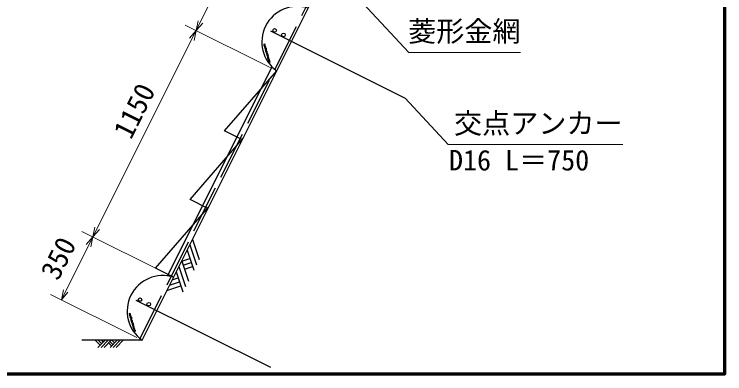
# Model space of a CAD drawing. Units: millimetres, scale not verified. Extents: x 400 to 16400, y 400 to 11650.
# Drawn here: x 12861 to 16400, y 400 to 2192 of the extents above; entities that cross this region are included whole.
import ezdxf
from ezdxf.enums import TextEntityAlignment as Align

# ---------------------------------------------------------------- set-up
doc = ezdxf.new("R2010")
doc.units = ezdxf.units.MM
doc.header["$LTSCALE"] = 40
doc.linetypes.add('DASHED', pattern=[7.5, 6, -1.5])
for name, color, linetype, lineweight in [('C-STR', 1, 'Continuous', 25), ('C-STR-DIM', 1, 'Continuous', 13), ('C-STR-HTXT', 1, 'Continuous', 13), ('C-TTL', 2, 'Continuous', 70)]:
    doc.layers.add(name, color=color, linetype=linetype, lineweight=lineweight)
doc.styles.add('ＭＳ ゴシック', font='')
doc.styles.get('ＭＳ ゴシック').set_extended_font_data('MS Gothic')

msp = doc.modelspace()

# ---------------------------------------------------------------- linework, layer by layer
at = {"layer": 'C-STR', "linetype": 'DASHED'}
msp.add_line((13487.86, 575.14), (15723.54, 5046.5), dxfattribs=at)
at = {"layer": 'C-STR', "color": 7}
for p, q in [((13497.95, 567.8), (15734.02, 5039.94)), ((14138.02, 2109.36), (14808.84, 1773.95)), ((13624.35, 887.67), (14145.24, 1929.45)), ((13748.6, 1069.09), (13781.8, 969.48)), ((13735.18, 1042.26), (13768.39, 942.65)), ((13721.77, 1015.43), (13754.97, 915.82)), ((13694.94, 961.76), (13735.18, 975.18)), ((13694.94, 961.76), (13728.14, 862.15)), ((13681.52, 934.93), (13714.72, 835.32)), ((13701.64, 941.64), (13741.89, 955.05)), ((13708.35, 921.51), (13748.6, 934.93)), ((13668.1, 908.1), (13701.31, 808.48)), ((13634.9, 841.69), (13684.7, 858.29)), ((13648.32, 868.52), (13678, 878.41)), ((13621.48, 814.86), (13691.41, 838.17)), ((13467.2, 767.72), (14138.02, 432.31)), ((13369.28, 567.8), (13197.95, 567.8)), ((13263.08, 568.55), (13289.14, 542.49)), ((13315.2, 568.55), (13278.08, 531.43)), ((13278.08, 568.55), (13296.64, 549.99)), ((13330.2, 568.55), (13293.08, 531.43)), ((13293.08, 568.55), (13304.14, 557.49)), ((13345.2, 568.55), (13308.08, 531.43)), ((13375.2, 568.55), (13338.08, 531.43)), ((13345.2, 568.55), (13360.2, 553.55)), ((13390.2, 568.55), (13353.08, 531.43)), ((13405.2, 568.55), (13368.08, 531.43)), ((13497.95, 567.8), (13369.28, 567.8)), ((13330.2, 553.55), (13345.2, 538.55)), ((13337.7, 561.05), (13352.7, 546.05))]:
    msp.add_line(p, q, dxfattribs=at)
at = {"layer": 'C-STR', "color": 6}
for p, q in [((14103.48, 2042.39), (14105.91, 2042.77)), ((14103.48, 2042.39), (14103.78, 2041.37)), ((14108.21, 2038.28), (14104.89, 2040.01)), ((14109.23, 2041.03), (14105.91, 2042.77)), ((14106.33, 2032.67), (14106.92, 2030.62)), ((14106.53, 2034.41), (14108.4, 2037.66)), ((14111.36, 2027.53), (14108.04, 2029.26)), ((14108.87, 2032.64), (14110.74, 2035.89)), ((14112.37, 2030.28), (14109.05, 2032.02)), ((14109.47, 2021.92), (14110.07, 2019.87)), ((14109.67, 2023.66), (14111.54, 2026.91)), ((14110.94, 2037.63), (14110.34, 2039.68)), ((14114.5, 2016.78), (14111.18, 2018.51)), ((14112.01, 2021.89), (14113.88, 2025.14)), ((14115.52, 2019.53), (14112.2, 2021.27)), ((14114.08, 2026.88), (14113.49, 2028.93)), ((14117.23, 2016.13), (14116.63, 2018.18)), ((14112.61, 2011.17), (14113.21, 2009.12)), ((14112.82, 2012.91), (14114.68, 2016.16)), ((14117.64, 2006.03), (14114.32, 2007.76)), ((14115.16, 2011.14), (14117.02, 2014.39)), ((14118.66, 2008.78), (14115.34, 2010.52)), ((14115.75, 2000.42), (14116.35, 1998.37)), ((14115.96, 2002.16), (14117.82, 2005.41)), ((14120.64, 1995.24), (14117.46, 1997.01)), ((14118.3, 2000.39), (14120.16, 2003.64)), ((14121.8, 1998.03), (14118.48, 1999.77)), ((14118.89, 1989.67), (14119.49, 1987.62)), ((14119.1, 1991.41), (14120.81, 1994.62)), ((14120.37, 2005.38), (14119.77, 2007.42)), ((14123.92, 1984.53), (14120.6, 1986.26)), ((14121.44, 1989.64), (14123.3, 1992.89)), ((14124.94, 1987.28), (14121.62, 1989.02)), ((14122.24, 1980.66), (14124.11, 1983.91)), ((14123.51, 1994.63), (14122.91, 1996.67)), ((14124.58, 1978.89), (14126.45, 1982.13)), ((14126.65, 1983.88), (14126.05, 1985.92)), ((14122.04, 1978.92), (14122.63, 1976.87)), ((14127.07, 1973.78), (14123.75, 1975.51)), ((14128.08, 1976.53), (14124.76, 1978.27)), ((14125.18, 1968.17), (14125.78, 1966.12)), ((14125.38, 1969.91), (14127.25, 1973.16)), ((14130.21, 1963.03), (14126.89, 1964.76)), ((14127.36, 1973.6), (14127.35, 1973.57)), ((14127.35, 1973.57), (14127.6, 1973.59)), ((14127.6, 1973.59), (14127.35, 1973.57)), ((14127.35, 1973.57), (14127.36, 1973.53)), ((14127.37, 1973.63), (14127.36, 1973.6)), ((14127.36, 1973.6), (14127.6, 1973.59)), ((14127.6, 1973.59), (14127.36, 1973.6)), ((14127.36, 1973.53), (14127.6, 1973.59)), ((14127.6, 1973.59), (14127.36, 1973.53)), ((14127.36, 1973.53), (14127.37, 1973.5)), ((14127.39, 1973.65), (14127.37, 1973.63)), ((14127.37, 1973.63), (14127.6, 1973.59)), ((14127.6, 1973.59), (14127.37, 1973.63)), ((14127.37, 1973.5), (14127.6, 1973.59)), ((14127.6, 1973.59), (14127.37, 1973.5)), ((14127.37, 1973.5), (14127.39, 1973.48)), ((14127.42, 1973.67), (14127.39, 1973.65)), ((14127.39, 1973.65), (14127.6, 1973.59)), ((14127.6, 1973.59), (14127.39, 1973.65)), ((14127.39, 1973.48), (14127.6, 1973.59)), ((14127.6, 1973.59), (14127.39, 1973.48)), ((14127.39, 1973.48), (14127.41, 1973.46)), ((14127.41, 1973.46), (14127.6, 1973.59)), ((14127.6, 1973.59), (14127.41, 1973.46)), ((14127.41, 1973.46), (14127.44, 1973.44)), ((14127.45, 1973.68), (14127.42, 1973.67)), ((14127.42, 1973.67), (14127.6, 1973.59)), ((14127.6, 1973.59), (14127.42, 1973.67)), ((14127.44, 1973.44), (14127.6, 1973.59)), ((14127.6, 1973.59), (14127.44, 1973.44)), ((14127.44, 1973.44), (14127.47, 1973.44)), ((14127.48, 1973.69), (14127.45, 1973.68)), ((14127.45, 1973.68), (14127.6, 1973.59)), ((14127.6, 1973.59), (14127.45, 1973.68)), ((14127.47, 1973.44), (14127.6, 1973.59)), ((14127.6, 1973.59), (14127.47, 1973.44)), ((14127.47, 1973.44), (14127.51, 1973.44)), ((14127.52, 1973.68), (14127.48, 1973.69)), ((14127.48, 1973.69), (14127.6, 1973.59)), ((14127.6, 1973.59), (14127.48, 1973.69)), ((14127.51, 1973.44), (14127.6, 1973.59)), ((14127.6, 1973.59), (14127.51, 1973.44)), ((14127.51, 1973.44), (14127.54, 1973.45)), ((14127.55, 1973.67), (14127.52, 1973.68)), ((14127.52, 1973.68), (14127.6, 1973.59)), ((14127.6, 1973.59), (14127.52, 1973.68)), ((14127.54, 1973.45), (14127.6, 1973.59)), ((14127.6, 1973.59), (14127.54, 1973.45)), ((14127.54, 1973.45), (14127.56, 1973.47)), ((14127.57, 1973.65), (14127.55, 1973.67)), ((14127.55, 1973.67), (14127.6, 1973.59)), ((14127.6, 1973.59), (14127.55, 1973.67)), ((14127.56, 1973.47), (14127.6, 1973.59)), ((14127.6, 1973.59), (14127.56, 1973.47)), ((14127.56, 1973.47), (14127.58, 1973.49)), ((14127.59, 1973.62), (14127.57, 1973.65)), ((14127.57, 1973.65), (14127.6, 1973.59)), ((14127.6, 1973.59), (14127.57, 1973.65)), ((14127.58, 1973.49), (14127.6, 1973.59)), ((14127.6, 1973.59), (14127.58, 1973.49)), ((14127.58, 1973.49), (14127.6, 1973.52)), ((14127.6, 1973.59), (14127.59, 1973.62)), ((14127.6, 1973.52), (14127.6, 1973.59)), ((14127.6, 1973.59), (14127.6, 1973.52)), ((14127.6, 1973.56), (14127.6, 1973.59)), ((14127.6, 1973.52), (14127.6, 1973.56)), ((14127.72, 1968.14), (14129.59, 1971.38)), ((14131.23, 1965.78), (14127.91, 1967.52)), ((14128.32, 1957.42), (14128.95, 1955.38)), ((14128.53, 1959.16), (14130.39, 1962.41)), ((14129.79, 1973.13), (14129.2, 1975.17)), ((14133.76, 1952.06), (14130.03, 1954.01)), ((14130.87, 1957.39), (14132.73, 1960.63)), ((14135.21, 1954.59), (14131.05, 1956.77)), ((14132.94, 1962.38), (14132.34, 1964.42)), ((14133.76, 1952.06), (14135.21, 1954.59)), ((13907.87, 1611.24), (14168.77, 1909.44)), ((13997.31, 1566.52), (13907.87, 1611.24)), ((13736.45, 1268.4), (14001.2, 1574.3)), ((13825.9, 1223.68), (13736.45, 1268.4)), ((13565.04, 925.57), (13829.79, 1231.46)), ((13654.48, 880.85), (13565.04, 925.57)), ((13432.66, 700.75), (13435.09, 701.13)), ((13432.66, 700.75), (13432.96, 699.73)), ((13437.39, 696.64), (13434.07, 698.37)), ((13438.41, 699.39), (13435.09, 701.13)), ((13435.5, 691.03), (13436.1, 688.98)), ((13435.71, 692.77), (13437.58, 696.02)), ((13440.54, 685.89), (13437.22, 687.62)), ((13438.05, 691), (13439.92, 694.25)), ((13441.55, 688.64), (13438.23, 690.38)), ((13438.65, 680.28), (13439.25, 678.23)), ((13438.85, 682.02), (13440.72, 685.27)), ((13440.12, 695.99), (13439.52, 698.03)), ((13443.68, 675.14), (13440.36, 676.87)), ((13441.19, 680.25), (13443.06, 683.5)), ((13444.7, 677.89), (13441.38, 679.63)), ((13442, 671.27), (13443.86, 674.52)), ((13443.26, 685.24), (13442.67, 687.28)), ((13444.34, 669.5), (13446.2, 672.74)), ((13446.41, 674.49), (13445.81, 676.53)), ((13441.79, 669.53), (13442.39, 667.48)), ((13446.82, 664.39), (13443.5, 666.12)), ((13447.84, 667.14), (13444.52, 668.88)), ((13444.93, 658.78), (13445.53, 656.73)), ((13445.14, 660.52), (13447, 663.77)), ((13449.82, 653.6), (13446.64, 655.37)), ((13447.48, 658.75), (13449.34, 661.99)), ((13450.98, 656.39), (13447.66, 658.13)), ((13448.07, 648.02), (13448.67, 645.98)), ((13448.28, 649.77), (13449.99, 652.98)), ((13449.55, 663.74), (13448.95, 665.78)), ((13453.1, 642.89), (13449.78, 644.62)), ((13450.62, 648), (13452.48, 651.25)), ((13454.12, 645.64), (13450.8, 647.38)), ((13451.21, 637.27), (13451.81, 635.23)), ((13451.42, 639.02), (13453.28, 642.27)), ((13452.69, 652.99), (13452.09, 655.03)), ((13453.76, 637.24), (13455.63, 640.49)), ((13455.83, 642.24), (13455.23, 644.28)), ((13456.25, 632.14), (13452.93, 633.87)), ((13457.26, 634.89), (13453.94, 636.62)), ((13454.36, 626.52), (13454.95, 624.48)), ((13454.56, 628.27), (13456.43, 631.52)), ((13459.39, 621.39), (13456.07, 623.12)), ((13456.54, 631.96), (13456.53, 631.93)), ((13456.53, 631.93), (13456.78, 631.95)), ((13456.78, 631.95), (13456.53, 631.93)), ((13456.53, 631.93), (13456.54, 631.89)), ((13456.55, 631.99), (13456.54, 631.96)), ((13456.54, 631.96), (13456.78, 631.95)), ((13456.78, 631.95), (13456.54, 631.96)), ((13456.54, 631.89), (13456.78, 631.95)), ((13456.78, 631.95), (13456.54, 631.89)), ((13456.54, 631.89), (13456.55, 631.86)), ((13456.57, 632.01), (13456.55, 631.99)), ((13456.55, 631.99), (13456.78, 631.95)), ((13456.78, 631.95), (13456.55, 631.99)), ((13456.55, 631.86), (13456.78, 631.95)), ((13456.78, 631.95), (13456.55, 631.86)), ((13456.55, 631.86), (13456.57, 631.84)), ((13456.6, 632.03), (13456.57, 632.01)), ((13456.57, 632.01), (13456.78, 631.95)), ((13456.78, 631.95), (13456.57, 632.01)), ((13456.57, 631.84), (13456.78, 631.95)), ((13456.78, 631.95), (13456.57, 631.84)), ((13456.57, 631.84), (13456.59, 631.82)), ((13456.59, 631.82), (13456.78, 631.95)), ((13456.78, 631.95), (13456.59, 631.82)), ((13456.59, 631.82), (13456.62, 631.8)), ((13456.63, 632.04), (13456.6, 632.03)), ((13456.6, 632.03), (13456.78, 631.95)), ((13456.78, 631.95), (13456.6, 632.03)), ((13456.62, 631.8), (13456.78, 631.95)), ((13456.78, 631.95), (13456.62, 631.8)), ((13456.62, 631.8), (13456.65, 631.8)), ((13456.66, 632.05), (13456.63, 632.04)), ((13456.63, 632.04), (13456.78, 631.95)), ((13456.78, 631.95), (13456.63, 632.04)), ((13456.65, 631.8), (13456.78, 631.95)), ((13456.78, 631.95), (13456.65, 631.8)), ((13456.65, 631.8), (13456.69, 631.8)), ((13456.7, 632.04), (13456.66, 632.05)), ((13456.66, 632.05), (13456.78, 631.95)), ((13456.78, 631.95), (13456.66, 632.05)), ((13456.69, 631.8), (13456.78, 631.95)), ((13456.78, 631.95), (13456.69, 631.8)), ((13456.69, 631.8), (13456.72, 631.81)), ((13456.73, 632.03), (13456.7, 632.04)), ((13456.7, 632.04), (13456.78, 631.95)), ((13456.78, 631.95), (13456.7, 632.04)), ((13456.72, 631.81), (13456.78, 631.95)), ((13456.78, 631.95), (13456.72, 631.81)), ((13456.72, 631.81), (13456.74, 631.83)), ((13456.75, 632.01), (13456.73, 632.03)), ((13456.73, 632.03), (13456.78, 631.95)), ((13456.78, 631.95), (13456.73, 632.03)), ((13456.74, 631.83), (13456.78, 631.95)), ((13456.78, 631.95), (13456.74, 631.83)), ((13456.74, 631.83), (13456.76, 631.85)), ((13456.77, 631.98), (13456.75, 632.01)), ((13456.75, 632.01), (13456.78, 631.95)), ((13456.78, 631.95), (13456.75, 632.01)), ((13456.76, 631.85), (13456.78, 631.95)), ((13456.78, 631.95), (13456.76, 631.85)), ((13456.76, 631.85), (13456.78, 631.88)), ((13456.78, 631.95), (13456.77, 631.98)), ((13456.78, 631.88), (13456.78, 631.95)), ((13456.78, 631.95), (13456.78, 631.88)), ((13456.78, 631.92), (13456.78, 631.95)), ((13456.78, 631.88), (13456.78, 631.92)), ((13456.9, 626.49), (13458.77, 629.74)), ((13460.41, 624.14), (13457.09, 625.87)), ((13457.5, 615.77), (13458.13, 613.74)), ((13457.71, 617.52), (13459.57, 620.77)), ((13458.97, 631.49), (13458.38, 633.53)), ((13462.94, 610.42), (13459.21, 612.37)), ((13460.05, 615.74), (13461.91, 618.99)), ((13464.39, 612.95), (13460.23, 615.12)), ((13462.12, 620.74), (13461.52, 622.78)), ((13462.94, 610.42), (13464.39, 612.95))]:
    msp.add_line(p, q, dxfattribs=at)
at = {"layer": 'C-STR', "color": 7}
for centre in [(14157.89, 2110.98), (14201.83, 2088.73), (13487.07, 769.34), (13531.01, 747.09)]:
    msp.add_circle(centre, 9, dxfattribs=at)
at = {"layer": 'C-STR', "color": 6}
for centre, radius in [((14106.4, 2037.41), 1.64), ((14114.01, 2022.13), 1.64), ((14115.83, 2005.16), 1.64), ((14123.44, 1989.88), 1.64), ((14125.25, 1972.91), 1.64), ((14127.48, 1973.56), 0.125), ((14132.86, 1957.63), 1.64), ((13435.58, 695.77), 1.64), ((13443.19, 680.49), 1.64), ((13445.01, 663.52), 1.64), ((13452.62, 648.24), 1.64), ((13454.43, 631.27), 1.64), ((13456.66, 631.92), 0.125), ((13462.04, 615.99), 1.64)]:
    msp.add_circle(centre, radius, dxfattribs=at)
at = {"layer": 'C-STR', "color": 7}
for centre in [(14271.26, 2053.85), (13600.44, 712.21)]:
    msp.add_arc(centre, 177.08, 72.23236, 234.63754, dxfattribs=at)
at = {"layer": 'C-STR', "color": 6}
for centre, radius, start, end in [((14105.93, 2042), 2.24, 196.29205, 242.41536), ((14108.48, 2033.3), 2.24, 150.16875, 196.29205), ((14109.07, 2031.25), 2.24, 196.29205, 242.41536), ((14108.01, 2037.88), 0.448, 330.16875, 62.41536), ((14109.26, 2032.41), 0.448, 150.16875, 242.41536), ((14108.19, 2039.05), 2.24, 16.29205, 62.41536), ((14111.62, 2022.54), 2.24, 150.16875, 196.29205), ((14112.22, 2020.5), 2.24, 196.29205, 242.41536), ((14108.79, 2037), 2.24, 330.16875, 16.29205), ((14111.15, 2027.13), 0.448, 330.16875, 62.41536), ((14112.4, 2021.66), 0.448, 150.16875, 242.41536), ((14111.34, 2028.3), 2.24, 16.29205, 62.41536), ((14111.93, 2026.25), 2.24, 330.16875, 16.29205), ((14114.48, 2017.55), 2.24, 16.29205, 62.41536), ((14114.76, 2011.79), 2.24, 150.16875, 196.29205), ((14115.36, 2009.75), 2.24, 196.29205, 242.41536), ((14114.29, 2016.38), 0.448, 330.16875, 62.41536), ((14115.55, 2010.91), 0.448, 150.16875, 242.41536), ((14117.9, 2001.04), 2.24, 150.16875, 196.29205), ((14118.5, 1999), 2.24, 196.29205, 242.41536), ((14115.08, 2015.5), 2.24, 330.16875, 16.29205), ((14117.43, 2005.63), 0.448, 330.16875, 62.41536), ((14118.69, 2000.16), 0.448, 150.16875, 242.41536), ((14117.62, 2006.8), 2.24, 16.29205, 62.41536), ((14121.04, 1990.29), 2.24, 150.16875, 196.29205), ((14121.64, 1988.25), 2.24, 196.29205, 242.41536), ((14118.22, 2004.75), 2.24, 330.16875, 16.29205), ((14120.42, 1994.85), 0.448, 330.16875, 60.81518), ((14121.83, 1989.41), 0.448, 150.16875, 242.41536), ((14120.76, 1996.05), 2.24, 16.29205, 62.41536), ((14121.36, 1994), 2.24, 330.16875, 16.29205), ((14123.72, 1984.13), 0.448, 330.16875, 62.41536), ((14123.9, 1985.3), 2.24, 16.29205, 62.41536), ((14124.5, 1983.25), 2.24, 330.16875, 16.29205), ((14124.19, 1979.54), 2.24, 150.16875, 196.29205), ((14124.78, 1977.5), 2.24, 196.29205, 242.41536), ((14124.97, 1978.66), 0.448, 150.16875, 242.41536), ((14127.33, 1968.79), 2.24, 150.16875, 196.29205), ((14127.93, 1966.75), 2.24, 196.29205, 242.41536), ((14126.86, 1973.38), 0.448, 330.16875, 62.41536), ((14128.11, 1967.91), 0.448, 150.16875, 242.41536), ((14127.05, 1974.55), 2.24, 16.29205, 62.41536), ((14130.47, 1958.04), 2.24, 150.16875, 196.29205), ((14131.88, 1956.48), 3.12, 200.58807, 231.47899), ((14127.64, 1972.5), 2.24, 330.16875, 16.29205), ((14130, 1962.63), 0.448, 330.16875, 62.41536), ((14131.25, 1957.16), 0.448, 150.16875, 242.41536), ((14130.19, 1963.8), 2.24, 16.29205, 62.41536), ((14130.79, 1961.75), 2.24, 330.16875, 16.29205), ((13435.11, 700.36), 2.24, 196.29205, 242.41536), ((13437.65, 691.65), 2.24, 150.16875, 196.29205), ((13438.25, 689.61), 2.24, 196.29205, 242.41536), ((13437.19, 696.24), 0.448, 330.16875, 62.41536), ((13438.44, 690.77), 0.448, 150.16875, 242.41536), ((13437.37, 697.41), 2.24, 16.29205, 62.41536), ((13440.8, 680.9), 2.24, 150.16875, 196.29205), ((13441.4, 678.86), 2.24, 196.29205, 242.41536), ((13437.97, 695.36), 2.24, 330.16875, 16.29205), ((13440.33, 685.49), 0.448, 330.16875, 62.41536), ((13441.58, 680.02), 0.448, 150.16875, 242.41536), ((13440.52, 686.66), 2.24, 16.29205, 62.41536), ((13441.11, 684.61), 2.24, 330.16875, 16.29205), ((13443.47, 674.74), 0.448, 330.16875, 62.41536), ((13443.66, 675.91), 2.24, 16.29205, 62.41536), ((13444.26, 673.86), 2.24, 330.16875, 16.29205), ((13443.94, 670.15), 2.24, 150.16875, 196.29205), ((13444.54, 668.11), 2.24, 196.29205, 242.41536), ((13444.72, 669.27), 0.448, 150.16875, 242.41536), ((13447.08, 659.4), 2.24, 150.16875, 196.29205), ((13447.68, 657.36), 2.24, 196.29205, 242.41536), ((13446.61, 663.99), 0.448, 330.16875, 62.41536), ((13447.87, 658.52), 0.448, 150.16875, 242.41536), ((13446.8, 665.16), 2.24, 16.29205, 62.41536), ((13450.22, 648.65), 2.24, 150.16875, 196.29205), ((13450.82, 646.61), 2.24, 196.29205, 242.41536), ((13447.4, 663.11), 2.24, 330.16875, 16.29205), ((13449.6, 653.2), 0.448, 330.16875, 60.81518), ((13451.01, 647.77), 0.448, 150.16875, 242.41536), ((13449.94, 654.41), 2.24, 16.29205, 62.41536), ((13453.36, 637.9), 2.24, 150.16875, 196.29205), ((13450.54, 652.36), 2.24, 330.16875, 16.29205), ((13452.9, 642.49), 0.448, 330.16875, 62.41536), ((13454.15, 637.02), 0.448, 150.16875, 242.41536), ((13453.08, 643.66), 2.24, 16.29205, 62.41536), ((13453.68, 641.61), 2.24, 330.16875, 16.29205), ((13453.96, 635.86), 2.24, 196.29205, 242.41536), ((13456.51, 627.15), 2.24, 150.16875, 196.29205), ((13457.11, 625.11), 2.24, 196.29205, 242.41536), ((13456.04, 631.74), 0.448, 330.16875, 62.41536), ((13457.29, 626.27), 0.448, 150.16875, 242.41536), ((13456.23, 632.91), 2.24, 16.29205, 62.41536), ((13459.65, 616.4), 2.24, 150.16875, 196.29205), ((13461.06, 614.84), 3.12, 200.58807, 231.47899), ((13456.82, 630.86), 2.24, 330.16875, 16.29205), ((13459.18, 620.99), 0.448, 330.16875, 62.41536), ((13460.43, 615.52), 0.448, 150.16875, 242.41536), ((13459.37, 622.15), 2.24, 16.29205, 62.41536), ((13459.97, 620.11), 2.24, 330.16875, 16.29205)]:
    msp.add_arc(centre, radius, start, end, dxfattribs=at)
at = {"layer": 'C-STR-DIM'}
for p, q in [((13766.28, 2110.69), (13922.81, 2423.74)), ((13766.28, 2110.69), (13776.31, 2159.67)), ((14141.94, 1922.86), (13712.62, 2137.52)), ((13766.28, 2110.69), (13799.46, 2148.1)), ((13251.99, 1082.1), (13766.28, 2110.69)), ((13766.28, 2110.69), (13733.11, 2073.28)), ((13766.28, 2110.69), (13756.26, 2061.7)), ((13627.65, 894.27), (13198.32, 1108.93)), ((13251.99, 1082.1), (13262.01, 1131.08)), ((13251.99, 1082.1), (13285.16, 1119.51)), ((13095.46, 769.05), (13251.99, 1082.1)), ((13251.99, 1082.1), (13218.81, 1044.68)), ((13251.99, 1082.1), (13241.96, 1033.11)), ((13095.46, 769.05), (13105.49, 818.03)), ((13471.12, 581.22), (13041.8, 795.88)), ((13095.46, 769.05), (13128.64, 806.46))]:
    msp.add_line(p, q, dxfattribs=at)
at = {"layer": 'C-STR-HTXT'}
for p, q in [((14419.55, 2438.52), (14826.41, 2001)), ((14826.41, 2001), (15382.87, 2001)), ((14808.84, 1773.95), (15022.37, 1542.33)), ((15022.37, 1542.33), (15891.37, 1542.33))]:
    msp.add_line(p, q, dxfattribs=at)
at = {"layer": 'C-TTL'}
msp.add_lwpolyline([(400, 400), (16400, 400), (16400, 11480), (400, 11480)], close=True, dxfattribs=at)

# ---------------------------------------------------------------- texts
at = {"layer": 'C-STR-DIM', "color": 7, "style": 'ＭＳ ゴシック'}
for s, p in [('1150', (13469.69, 1549.08)), ('350', (13106.95, 845.53))]:
    msp.add_text(s, height=102.6, rotation=63.435, dxfattribs=at).set_placement(p, align=Align.BOTTOM_LEFT)
at = {"layer": 'C-STR-HTXT', "color": 7, "style": 'ＭＳ ゴシック'}
for s, p in [('菱形金網', (14822.87, 2025)), ('交点アンカー', (15051.37, 1566.33)), ('D16 L＝750', (15026.37, 1382.33))]:
    msp.add_text(s, height=102.6, dxfattribs=at).set_placement(p, align=Align.BOTTOM_LEFT)

doc.saveas('drawing.dxf')
